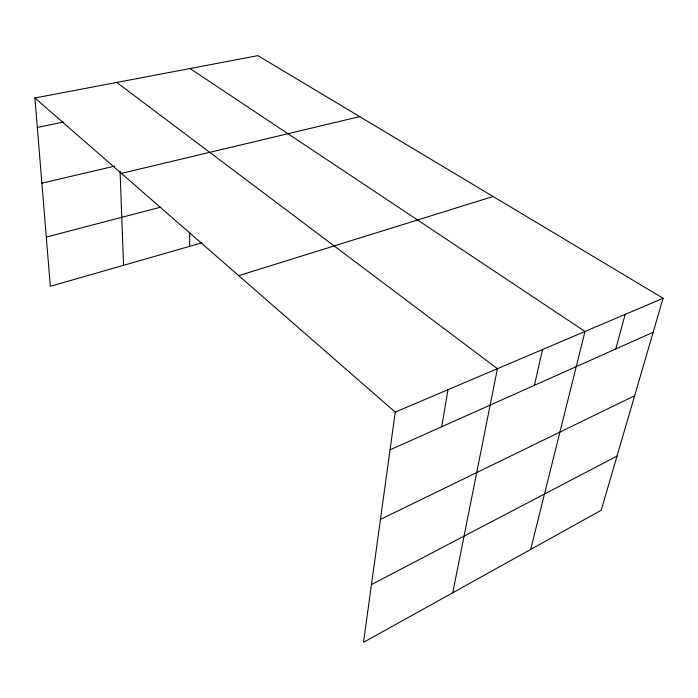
<?xml version="1.0" encoding="UTF-8"?>
<svg xmlns="http://www.w3.org/2000/svg" width="698" height="698" viewBox="0 0 698 698"><rect width="100%" height="100%" fill="white"/><g stroke="black" fill="none" stroke-linecap="round" stroke-linejoin="round"><path stroke-width="1.05" d="M189.586 246.359L189.62 232.216M34.9 97.99L395.243 412.117L363.501 642.352L601.196 510.273L663.1 298.273L257.867 55.648L34.9 97.99L50.335 286.311L202.115 242.764M441.686 426.757L447.985 389.702M452.758 592.75L497.412 368.692L116.767 82.443M534.441 385.313L542.512 349.524M530.663 549.466L585.011 331.463L190.031 68.535M615.758 348.991L625.146 314.405M371.467 584.584L617.023 456.073M380.445 519.408L634.639 395.74M390.042 449.826L653.171 332.274M395.243 412.117L663.1 298.273M238.699 275.658L493.093 196.487M46.295 237.058L160.523 207.201M121.391 173.392L359.706 116.618M41.88 183.138L114.524 166.176M37.308 127.429L63.649 122.028M120.065 171.35L123.546 265.31"/></g></svg>
